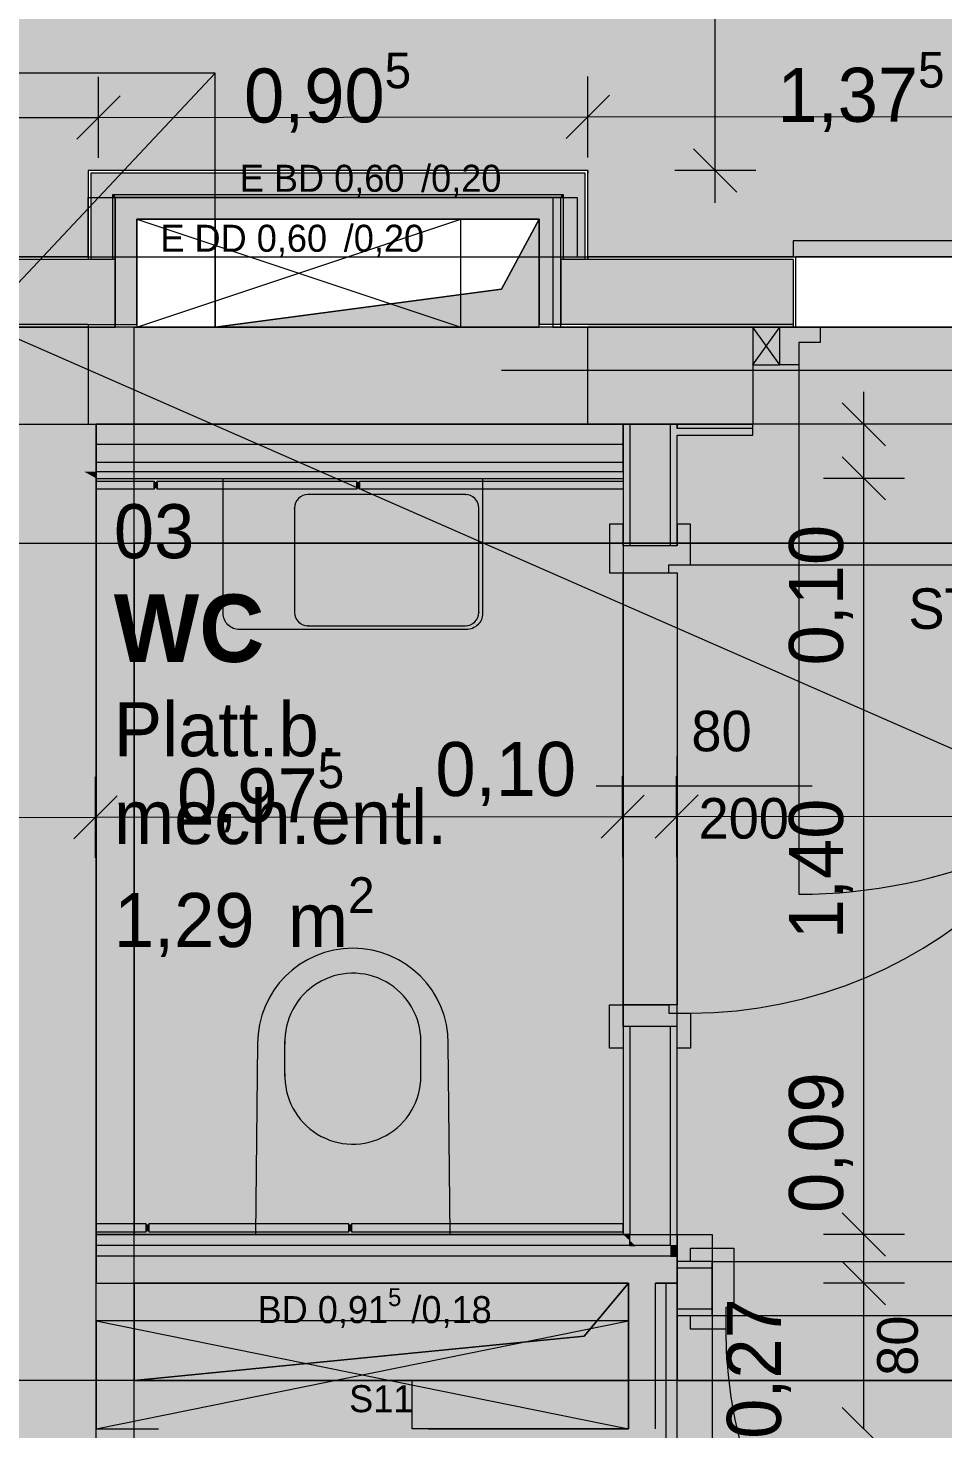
# Model space of a CAD drawing. Header units: metres. Extents: x -3.9 to 83, y -38 to 6.2.
# Drawn here: x 9.924 to 11.617, y -25.96 to -23.366 of the extents above; entities that cross this region are included whole.
import ezdxf

# ---------------------------------------------------------------- set-up
doc = ezdxf.new("R2010")
doc.units = ezdxf.units.M
doc.header["$MEASUREMENT"] = 0
for name, pattern in [('Achse', [0.004, 0.002, -0.001, 0, -0.001]), ('Punkt 1_1', [0.075, 0.025, -0.05]), ('Strichlinie eng', [0.002, 0.0015, -0.0005]), ('Untersicht', [0.001, 0.0005, -0.0005])]:
    doc.linetypes.add(name, pattern=pattern)
for name, color, linetype in [('0._EG PP_2_000 Achsraster', 7, 'Continuous'), ('0._EG PP_2_110 Wand Aussen', 7, 'Continuous'), ('0._EG PP_2_112 Wand Aussen - Schachtwände', 7, 'Continuous'), ('0._EG PP_2_120 Wand Innen tragend', 7, 'Continuous'), ('0._EG PP_2_130 Wand Innen', 7, 'Continuous'), ('0._EG PP_2_135 Wand Vorsatzschale', 7, 'Continuous'), ('0._EG PP_2_170 Schachtwände', 7, 'Continuous'), ('0._EG PP_2_210 Decke', 7, 'Continuous'), ('0._EG PP_2_220 Bodenaufbau', 7, 'Continuous'), ('0._EG PP_2_221 Bodenaufbau - Abdichtung', 7, 'Continuous'), ('0._EG PP_2_221 Bodenaufbau - Terrassenbelag', 7, 'Continuous'), ('0._EG PP_2_250 Träger Unterzug', 7, 'Continuous'), ('0._EG PP_2_270 Deckendurchbruchsymbol', 7, 'Continuous'), ('0._EG PP_2_540 Sanitäreinrichtung', 7, 'Continuous'), ('0._EG PP_2_550 Fliesen', 7, 'Continuous'), ('0._EG PP_2_810 Raum', 7, 'Continuous'), ('0._EG PP_2_950 Polierplan Bemaßung', 7, 'Continuous')]:
    doc.layers.add(name, color=color, linetype=linetype)
doc.styles.add('ERSTELLTER_STIL_10', font='')
doc.styles.add('ERSTELLTER_STIL_2', font='')
doc.styles.get('ERSTELLTER_STIL_10').set_extended_font_data('Eurostile', bold=True)
doc.styles.get('ERSTELLTER_STIL_2').set_extended_font_data('Eurostile')

msp = doc.modelspace()

# ---------------------------------------------------------------- hatches: boundary and pattern name
at = {"layer": '0._EG PP_2_110 Wand Aussen', "linetype": 'Continuous', "lineweight": 13, "true_color": 0xff6400}
for points in [[(10.035, -23.795), (9.87, -23.795), (9.87, -23.915), (10.035, -23.915)], [(10.04, -23.915), (10.04, -23.795), (10.035, -23.795), (10.035, -23.915)], [(10.08, -23.915), (10.08, -23.795), (10.04, -23.795), (10.04, -23.915)], [(10.085, -23.915), (10.085, -23.795), (10.08, -23.795), (10.08, -23.915)], [(10.91, -23.795), (10.91, -23.915), (10.915, -23.915), (10.915, -23.795)], [(10.915, -23.795), (10.915, -23.915), (10.955, -23.915), (10.955, -23.795)], [(10.955, -23.795), (10.955, -23.915), (10.96, -23.915), (10.96, -23.795)], [(10.96, -23.795), (10.96, -23.915), (11.34, -23.915), (11.34, -23.795)]]:
    msp.add_hatch(color=30, dxfattribs=at).paths.add_polyline_path(points)
at = {"layer": '0._EG PP_2_110 Wand Aussen', "linetype": 'Continuous', "lineweight": 0, "true_color": 0x373737}
for points in [[(10.035, -23.915), (9.87, -23.915), (9.87, -23.92), (10.035, -23.92)], [(10.96, -23.92), (11.265, -23.92), (11.34, -23.92), (11.34, -23.915), (10.96, -23.915)]]:
    msp.add_hatch(color=250, dxfattribs=at).paths.add_polyline_path(points)
at = {"layer": '0._EG PP_2_110 Wand Aussen', "linetype": 'Continuous', "lineweight": 13, "true_color": 0x3f7f02}
for points in [[(10.035, -23.92), (9.87, -23.92), (9.87, -24.1), (10.035, -24.1)], [(10.035, -24.1), (10.96, -24.1), (10.96, -23.92), (10.035, -23.92)], [(10.96, -23.92), (10.96, -24.1), (11.265, -24.1), (11.265, -23.99), (11.265, -23.92)]]:
    msp.add_hatch(color=76, dxfattribs=at).paths.add_polyline_path(points)
at = {"layer": '0._EG PP_2_112 Wand Aussen - Schachtwände', "linetype": 'Continuous', "lineweight": 13, "true_color": 0xff6400}
for points in [[(10.08, -23.675), (10.04, -23.635), (10.04, -23.675)], [(10.08, -23.635), (10.04, -23.635), (10.08, -23.675)], [(10.08, -23.635), (10.08, -23.675), (10.915, -23.675), (10.915, -23.635)], [(10.915, -23.675), (10.955, -23.675), (10.955, -23.635)], [(10.915, -23.635), (10.915, -23.675), (10.955, -23.635)], [(10.08, -23.795), (10.08, -23.675), (10.04, -23.675), (10.04, -23.795)], [(10.915, -23.675), (10.915, -23.795), (10.955, -23.795), (10.955, -23.675)]]:
    msp.add_hatch(color=30, dxfattribs=at).paths.add_polyline_path(points)
at = {"layer": '0._EG PP_2_112 Wand Aussen - Schachtwände', "linetype": 'Continuous', "lineweight": 0, "true_color": 0x373737}
for points in [[(10.085, -23.68), (10.08, -23.675), (10.08, -23.68)], [(10.085, -23.675), (10.08, -23.675), (10.085, -23.68)], [(10.085, -23.795), (10.085, -23.68), (10.08, -23.68), (10.08, -23.795)], [(10.085, -23.68), (10.91, -23.68), (10.91, -23.675), (10.085, -23.675)], [(10.91, -23.68), (10.915, -23.68), (10.915, -23.675)], [(10.91, -23.68), (10.915, -23.675), (10.91, -23.675)], [(10.91, -23.68), (10.91, -23.795), (10.915, -23.795), (10.915, -23.68)]]:
    msp.add_hatch(color=250, dxfattribs=at).paths.add_polyline_path(points)
at = {"layer": '0._EG PP_2_112 Wand Aussen - Schachtwände', "linetype": 'Continuous', "lineweight": 13, "true_color": 0xb85600}
for points in [[(10.125, -23.72), (10.085, -23.68), (10.085, -23.72)], [(10.125, -23.68), (10.085, -23.68), (10.125, -23.72)], [(10.125, -23.72), (10.87, -23.72), (10.87, -23.68), (10.125, -23.68)], [(10.87, -23.72), (10.91, -23.72), (10.91, -23.68)], [(10.87, -23.72), (10.91, -23.68), (10.87, -23.68)], [(10.085, -23.72), (10.085, -23.915), (10.125, -23.915), (10.125, -23.72)], [(10.87, -23.72), (10.87, -23.915), (10.91, -23.915), (10.91, -23.72)]]:
    msp.add_hatch(color=32, dxfattribs=at).paths.add_polyline_path(points)
at = {"layer": '0._EG PP_2_120 Wand Innen tragend', "linetype": 'Continuous', "lineweight": 13, "true_color": 0x3f7f02}
for points in [[(9.87, -24.1), (9.9375, -24.1375), (10.05, -24.1375), (10.05, -24.1)], [(10.05, -25.87), (10.05, -24.2), (9.87, -24.1), (9.87, -25.87)], [(10.05, -24.1375), (9.9375, -24.1375), (10.0275, -24.1875), (10.05, -24.1875)], [(10.0275, -24.1875), (10.05, -24.2), (10.05, -24.1875)], [(9.87, -26.05), (10.05, -26.05), (9.87, -25.87)], [(9.87, -25.87), (10.05, -26.05), (10.05, -25.87)]]:
    msp.add_hatch(color=76, dxfattribs=at).paths.add_polyline_path(points)
at = {"layer": '0._EG PP_2_130 Wand Innen', "linetype": 'Continuous', "lineweight": 13, "true_color": 0xfb02fe}
for points in [[(11.0375, -24.1), (11.025, -24.1), (11.025, -24.325), (11.0375, -24.325)], [(11.1125, -24.1), (11.1125, -24.325), (11.125, -24.325), (11.125, -24.1)], [(11.125, -24.12), (11.265, -24.12), (11.265, -24.1075), (11.125, -24.1075)], [(11.025, -25.6), (11.0375, -25.6), (11.0375, -25.215), (11.025, -25.215)], [(11.125, -25.215), (11.1125, -25.215), (11.1125, -25.62), (11.125, -25.62)], [(11.125, -25.65), (11.125, -25.6625), (11.19, -25.6625), (11.19, -25.65)], [(11.19, -25.7375), (11.125, -25.7375), (11.125, -25.75), (11.19, -25.75)]]:
    msp.add_hatch(color=6, dxfattribs=at).paths.add_polyline_path(points)
at = {"layer": '0._EG PP_2_130 Wand Innen', "linetype": 'Continuous', "lineweight": 13, "true_color": 0xffaa00}
for points in [[(11.0375, -24.1), (11.0375, -24.325), (11.1125, -24.325), (11.1125, -24.1)], [(11.0375, -25.6113), (11.0473, -25.62), (11.1125, -25.62), (11.1125, -25.215), (11.0375, -25.215)], [(11.0375, -25.62), (11.0473, -25.62), (11.0375, -25.6113)], [(11.125, -25.6625), (11.125, -25.7375), (11.19, -25.7375), (11.19, -25.6625)]]:
    msp.add_hatch(color=40, dxfattribs=at).paths.add_polyline_path(points)
at = {"layer": '0._EG PP_2_130 Wand Innen', "linetype": 'Continuous', "lineweight": 0, "true_color": 0xffffff}
for points in [[(11.125, -24.325), (11.025, -24.325), (11.025, -25.215), (11.125, -25.215)], [(12.08, -25.75), (12.08, -25.65), (11.19, -25.65), (11.19, -25.75)]]:
    msp.add_hatch(color=7, dxfattribs=at).paths.add_polyline_path(points)
at = {"layer": '0._EG PP_2_135 Wand Vorsatzschale', "linetype": 'Continuous', "lineweight": 13, "true_color": 0xffaa00}
msp.add_hatch(color=40, dxfattribs=at).paths.add_polyline_path([(10.05, -24.1875), (11.025, -24.1875), (11.025, -24.1375), (10.05, -24.1375)])
at = {"layer": '0._EG PP_2_135 Wand Vorsatzschale', "linetype": 'Continuous', "lineweight": 13, "true_color": 0xfb02fe}
msp.add_hatch(color=6, dxfattribs=at).paths.add_polyline_path([(10.05, -24.2), (11.025, -24.2), (11.025, -24.1875), (10.05, -24.1875)])
at = {"layer": '0._EG PP_2_170 Schachtwände', "linetype": 'Continuous', "lineweight": 13, "true_color": 0xfb02fe}
for points in [[(11.0375, -25.6113), (11.025, -25.6), (10.05, -25.6), (10.05, -25.62), (11.0375, -25.62)], [(11.0473, -25.62), (10.05, -25.62), (10.05, -25.64), (11.0695, -25.64)], [(11.025, -25.6), (11.0375, -25.6113), (11.0375, -25.6)], [(11.0473, -25.62), (11.0695, -25.64), (11.1125, -25.64), (11.1125, -25.62)], [(11.1125, -25.62), (11.1125, -25.64), (11.125, -25.64), (11.125, -25.62)], [(11.105, -26.01), (11.105, -25.69), (11.085, -25.69), (11.085, -26.01)], [(11.125, -26.03), (11.125, -25.69), (11.105, -25.69), (11.105, -26.03)]]:
    msp.add_hatch(color=6, dxfattribs=at).paths.add_polyline_path(points)
at = {"layer": '0._EG PP_2_170 Schachtwände', "linetype": 'Continuous', "lineweight": 13, "true_color": 0xffaa00}
for points in [[(11.0695, -25.64), (10.05, -25.64), (10.05, -25.69), (11.125, -25.69)], [(11.0695, -25.64), (11.1125, -25.6788), (11.1125, -25.64)], [(11.1125, -25.6788), (11.125, -25.69), (11.125, -25.64), (11.1125, -25.64)], [(11.085, -25.96), (11.085, -25.69), (11.035, -25.69), (11.035, -25.96)]]:
    msp.add_hatch(color=40, dxfattribs=at).paths.add_polyline_path(points)
at = {"layer": '0._EG PP_2_210 Decke', "linetype": 'Continuous', "lineweight": 0, "true_color": 0x060c00}
msp.add_hatch(color=98, dxfattribs=at).paths.add_polyline_path([(12.865, -23.92), (9.87, -23.92), (9.87, -26.27), (15.211, -26.27), (14.8684, -23.92)])
at = {"layer": '0._EG PP_2_221 Bodenaufbau - Terrassenbelag', "linetype": 'Continuous', "lineweight": 0, "true_color": 0x111111}
msp.add_hatch(color=250, dxfattribs=at).paths.add_polyline_path([(6.92, -20.735), (5.435, -20.735), (5.435, -23.7911), (10.035, -23.79), (10.035, -23.63), (10.96, -23.63), (10.96, -23.79), (12.335, -23.7912), (12.335, -22.56), (12.065, -22.56), (12.065, -21.0987), (10.845, -21.0987), (10.845, -22.29), (6.92, -22.29)])
at = {"layer": '0._EG PP_2_250 Träger Unterzug', "linetype": 'Continuous', "lineweight": 0, "true_color": 0x0f1f00}
msp.add_hatch(color=88, dxfattribs=at).paths.add_polyline_path([(11.035, -25.87), (10.635, -25.87), (10.635, -25.96), (11.035, -25.96)])
at = {"layer": '0._EG PP_2_270 Deckendurchbruchsymbol', "linetype": 'Continuous', "lineweight": 0}
for points in [[(10.27, -23.92), (10.87, -23.92), (10.87, -23.72), (10.8, -23.85)], [(10.12, -25.87), (11.035, -25.87), (11.035, -25.69), (10.953, -25.788)]]:
    msp.add_hatch(color=8, dxfattribs=at).paths.add_polyline_path(points)
at = {"layer": '0._EG PP_2_550 Fliesen', "linetype": 'Continuous', "lineweight": 0, "true_color": 0x00b9ff}
for points in [[(10.05, -24.17), (10.05, -25.6), (11.025, -25.6), (11.025, -25.345), (11.025, -24.455), (11.025, -24.17)], [(11.025, -25.175), (11.125, -25.175), (11.125, -24.375), (11.025, -24.375)]]:
    msp.add_hatch(color=140, dxfattribs=at).paths.add_polyline_path(points)
at = {"layer": '0._EG PP_2_550 Fliesen', "linetype": 'Continuous', "lineweight": 0, "true_color": 0x3b3b3b}
for points in [[(10.1625, -24.2175), (10.1625, -24.2075), (10.1575, -24.2075), (10.1575, -24.2175)], [(10.5375, -24.2175), (10.5375, -24.2075), (10.5325, -24.2075), (10.5325, -24.2175)], [(10.1475, -25.5825), (10.1425, -25.5825), (10.1425, -25.5925), (10.1475, -25.5925)], [(10.5225, -25.5825), (10.5175, -25.5825), (10.5175, -25.5925), (10.5225, -25.5925)]]:
    msp.add_hatch(color=250, dxfattribs=at).paths.add_polyline_path(points)

# ---------------------------------------------------------------- linework, layer by layer
at = {"layer": '0._EG PP_2_000 Achsraster', "color": 5, "linetype": 'Achse', "lineweight": 0, "ltscale": 1000}
msp.add_line((-1.5, -24), (21, -24), dxfattribs=at)
at = {"layer": '0._EG PP_2_110 Wand Aussen', "color": 7, "linetype": 'Continuous', "lineweight": 13, "ltscale": 1000}
for p, q in [((12.34, -23.76), (11.34, -23.76)), ((11.34, -23.76), (11.34, -23.79)), ((10.035, -23.795), (9.87, -23.795)), ((11.34, -23.795), (10.96, -23.795)), ((11.34, -23.79), (11.345, -23.79)), ((11.34, -23.79), (11.345, -23.79)), ((11.34, -23.795), (11.34, -23.92)), ((11.345, -23.92), (11.345, -23.79)), ((11.345, -23.92), (11.345, -23.79)), ((10.035, -23.915), (9.87, -23.915)), ((11.34, -23.915), (10.96, -23.915)), ((11.34, -23.92), (11.265, -23.92)), ((11.315, -23.99), (11.265, -23.92)), ((11.265, -23.99), (11.315, -23.92)), ((11.34, -23.92), (11.265, -23.92)), ((11.34, -23.92), (11.265, -23.92)), ((11.34, -23.92), (11.345, -23.92)), ((11.35, -23.99), (11.35, -24.97))]:
    msp.add_line(p, q, dxfattribs=at)
at = {"layer": '0._EG PP_2_110 Wand Aussen', "color": 7, "linetype": 'Punkt 1_1', "lineweight": 13, "ltscale": 1000}
for p, q in [((12.335, -23.79), (11.345, -23.79)), ((12.415, -24.1), (11.265, -24.1))]:
    msp.add_line(p, q, dxfattribs=at)
at = {"layer": '0._EG PP_2_110 Wand Aussen', "color": 7, "linetype": 'Continuous', "lineweight": 18, "ltscale": 1000}
for p, q in [((10.035, -23.92), (9.87, -23.92)), ((11.265, -23.92), (10.96, -23.92)), ((11.265, -23.92), (11.265, -23.99)), ((11.265, -23.92), (11.265, -23.99)), ((11.265, -23.92), (11.265, -23.99)), ((12.34, -23.92), (11.34, -23.92)), ((11.265, -23.99), (11.265, -24.1)), ((11.265, -23.99), (11.265, -24.1))]:
    msp.add_line(p, q, dxfattribs=at)
at = {"layer": '0._EG PP_2_110 Wand Aussen', "color": 8, "linetype": 'Continuous', "lineweight": 13, "ltscale": 1000}
for p, q in [((11.315, -23.92), (11.39, -23.92)), ((11.315, -23.99), (11.315, -23.92)), ((11.39, -23.92), (11.39, -23.9485)), ((11.39, -23.9485), (11.35, -23.9485)), ((11.35, -23.9485), (11.35, -23.99)), ((11.35, -23.99), (11.315, -23.99))]:
    msp.add_line(p, q, dxfattribs=at)
at = {"layer": '0._EG PP_2_110 Wand Aussen', "color": 7, "linetype": 'Continuous', "lineweight": 13, "ltscale": 1000, "flags": 128}
for points in [[(10.035, -23.79), (9.87, -23.79)], [(10.035, -23.79), (10.035, -23.795)], [(11.34, -23.79), (10.96, -23.79)], [(10.96, -23.79), (10.96, -23.795)], [(10.035, -23.915), (10.035, -24.1)]]:
    msp.add_lwpolyline(points, dxfattribs=at)
at = {"layer": '0._EG PP_2_110 Wand Aussen', "color": 7, "linetype": 'Continuous', "lineweight": 18, "ltscale": 1000, "flags": 128}
for points in [[(10.96, -23.92), (10.035, -23.92)], [(10.035, -23.92), (10.035, -24.1)], [(10.96, -24.1), (10.96, -23.92)], [(9.87, -24.1), (10.035, -24.1)], [(10.035, -24.1), (10.96, -24.1)], [(10.96, -24.1), (11.265, -24.1)]]:
    msp.add_lwpolyline(points, dxfattribs=at)
at = {"layer": '0._EG PP_2_110 Wand Aussen', "color": 7, "linetype": 'Continuous', "lineweight": 13, "ltscale": 1000, "flags": 128}
msp.add_lwpolyline([(11.315, -23.92), (11.265, -23.92), (11.265, -23.99), (11.315, -23.99)], close=True, dxfattribs=at)
at = {"layer": '0._EG PP_2_110 Wand Aussen', "color": 7, "linetype": 'Continuous', "lineweight": 13, "ltscale": 1000}
msp.add_arc((11.35, -23.99), 0.98, 270, 0, dxfattribs=at)
at = {"layer": '0._EG PP_2_112 Wand Aussen - Schachtwände', "color": 7, "linetype": 'Continuous', "lineweight": 13, "ltscale": 1000}
for p, q in [((10.04, -23.635), (10.04, -23.675)), ((10.08, -23.635), (10.04, -23.635)), ((10.04, -23.635), (10.04, -23.675)), ((10.915, -23.635), (10.08, -23.635)), ((10.955, -23.635), (10.915, -23.635)), ((10.955, -23.675), (10.955, -23.635)), ((10.955, -23.675), (10.955, -23.635)), ((10.04, -23.675), (10.04, -23.795)), ((10.08, -23.675), (10.08, -23.68)), ((10.085, -23.675), (10.08, -23.675)), ((10.08, -23.675), (10.08, -23.68)), ((10.08, -23.68), (10.08, -23.795)), ((10.91, -23.675), (10.085, -23.675)), ((10.085, -23.68), (10.085, -23.72)), ((10.125, -23.68), (10.085, -23.68)), ((10.085, -23.68), (10.085, -23.72)), ((10.87, -23.68), (10.125, -23.68)), ((10.91, -23.68), (10.87, -23.68)), ((10.915, -23.675), (10.91, -23.675)), ((10.91, -23.72), (10.91, -23.68)), ((10.91, -23.72), (10.91, -23.68)), ((10.915, -23.68), (10.915, -23.675)), ((10.915, -23.68), (10.915, -23.675)), ((10.915, -23.795), (10.915, -23.68)), ((10.955, -23.795), (10.955, -23.675)), ((10.085, -23.72), (10.085, -23.795)), ((10.91, -23.795), (10.91, -23.72)), ((10.04, -23.795), (10.035, -23.795)), ((10.04, -23.795), (10.035, -23.795)), ((10.08, -23.795), (10.04, -23.795)), ((10.08, -23.795), (10.04, -23.795)), ((10.085, -23.795), (10.08, -23.795)), ((10.085, -23.795), (10.08, -23.795)), ((10.085, -23.915), (10.085, -23.795)), ((10.085, -23.915), (10.085, -23.795)), ((10.915, -23.795), (10.91, -23.795)), ((10.91, -23.795), (10.91, -23.915)), ((10.915, -23.795), (10.91, -23.795)), ((10.91, -23.795), (10.91, -23.915)), ((10.955, -23.795), (10.915, -23.795)), ((10.955, -23.795), (10.915, -23.795)), ((10.96, -23.795), (10.955, -23.795)), ((10.96, -23.795), (10.955, -23.795))]:
    msp.add_line(p, q, dxfattribs=at)
at = {"layer": '0._EG PP_2_112 Wand Aussen - Schachtwände', "color": 7, "linetype": 'Continuous', "lineweight": 13, "ltscale": 1000, "flags": 128}
for points in [[(10.035, -23.63), (10.035, -23.635)], [(10.96, -23.63), (10.035, -23.63)], [(10.035, -23.635), (10.035, -23.795)], [(10.96, -23.63), (10.96, -23.635)], [(10.96, -23.795), (10.96, -23.635)], [(10.125, -23.72), (10.87, -23.72)], [(10.125, -23.915), (10.125, -23.72)], [(10.87, -23.72), (10.87, -23.915)], [(10.035, -23.915), (10.04, -23.915)], [(10.04, -23.915), (10.08, -23.915)], [(10.08, -23.915), (10.085, -23.915)], [(10.085, -23.915), (10.125, -23.915)], [(10.91, -23.915), (10.87, -23.915)], [(10.915, -23.915), (10.91, -23.915)], [(10.955, -23.915), (10.915, -23.915)], [(10.96, -23.915), (10.955, -23.915)]]:
    msp.add_lwpolyline(points, dxfattribs=at)
at = {"layer": '0._EG PP_2_120 Wand Innen tragend', "color": 7, "linetype": 'Continuous', "lineweight": 18, "ltscale": 1000, "flags": 128}
msp.add_lwpolyline([(10.05, -26.05), (10.05, -24.2)], dxfattribs=at)
at = {"layer": '0._EG PP_2_130 Wand Innen', "color": 7, "linetype": 'Continuous', "lineweight": 18, "ltscale": 1000}
for p, q in [((11.0375, -24.1), (11.0375, -24.325)), ((11.1125, -24.325), (11.1125, -24.1)), ((11.265, -24.1075), (11.125, -24.1075)), ((11.0375, -24.325), (11.025, -24.325)), ((11.0375, -24.325), (11.025, -24.325)), ((11.0375, -24.325), (11.025, -24.325)), ((11.1125, -24.325), (11.0375, -24.325)), ((11.1125, -24.325), (11.0375, -24.325)), ((11.1125, -24.325), (11.0375, -24.325)), ((11.125, -24.325), (11.1125, -24.325)), ((11.125, -24.325), (11.1125, -24.325)), ((11.125, -24.325), (11.1125, -24.325)), ((11.0375, -25.215), (11.025, -25.215)), ((11.0375, -25.215), (11.025, -25.215)), ((11.0375, -25.215), (11.025, -25.215)), ((11.0375, -25.215), (11.0375, -25.6)), ((11.1125, -25.215), (11.0375, -25.215)), ((11.1125, -25.215), (11.0375, -25.215)), ((11.1125, -25.215), (11.0375, -25.215)), ((11.1125, -25.62), (11.1125, -25.215)), ((11.125, -25.215), (11.1125, -25.215)), ((11.125, -25.215), (11.1125, -25.215)), ((11.125, -25.215), (11.1125, -25.215)), ((11.0375, -25.6), (11.025, -25.6)), ((11.0375, -25.6), (11.025, -25.6)), ((11.0375, -25.6113), (11.0375, -25.6)), ((11.0375, -25.6113), (11.0375, -25.6)), ((11.1125, -25.62), (11.0473, -25.62)), ((11.1125, -25.62), (11.0473, -25.62)), ((11.1125, -25.62), (11.125, -25.62)), ((11.1125, -25.62), (11.125, -25.62)), ((11.1125, -25.64), (11.0695, -25.64)), ((11.1125, -25.64), (11.125, -25.64)), ((11.19, -25.6625), (11.19, -25.65)), ((11.19, -25.6625), (11.19, -25.65)), ((11.19, -25.6625), (11.19, -25.65)), ((11.19, -25.6625), (11.125, -25.6625)), ((11.19, -25.7375), (11.19, -25.6625)), ((11.19, -25.7375), (11.19, -25.6625)), ((11.19, -25.7375), (11.19, -25.6625)), ((11.125, -25.7375), (11.19, -25.7375)), ((11.19, -25.75), (11.19, -25.7375)), ((11.19, -25.75), (11.19, -25.7375)), ((11.19, -25.75), (11.19, -25.7375))]:
    msp.add_line(p, q, dxfattribs=at)
at = {"layer": '0._EG PP_2_130 Wand Innen', "color": 8, "linetype": 'Continuous', "lineweight": 13, "ltscale": 1000}
for p, q in [((11.025, -24.285), (11, -24.285)), ((11, -24.285), (11, -24.375)), ((11.025, -24.325), (11.025, -24.285)), ((11.15, -24.285), (11.125, -24.285)), ((11.125, -24.285), (11.125, -24.325)), ((11.15, -24.36), (11.15, -24.285)), ((11.125, -24.325), (11.025, -24.325)), ((11, -24.375), (11.11, -24.375)), ((11.11, -24.375), (11.11, -24.36)), ((11.11, -24.36), (11.15, -24.36)), ((11, -25.175), (11.11, -25.175)), ((11, -25.255), (11, -25.175)), ((11.11, -25.175), (11.11, -25.19)), ((11.11, -25.19), (11.15, -25.19)), ((11.15, -25.19), (11.15, -25.255)), ((11.125, -25.215), (11.025, -25.215)), ((11.025, -25.215), (11.025, -25.255)), ((11.125, -25.255), (11.125, -25.215)), ((11.025, -25.255), (11, -25.255)), ((11.15, -25.255), (11.125, -25.255)), ((11.15, -25.65), (11.15, -25.625)), ((11.15, -25.625), (11.23, -25.625)), ((11.23, -25.625), (11.23, -25.735)), ((11.19, -25.65), (11.15, -25.65)), ((11.19, -25.75), (11.19, -25.65)), ((11.15, -25.775), (11.15, -25.75)), ((11.15, -25.75), (11.19, -25.75)), ((11.23, -25.735), (11.215, -25.735)), ((11.215, -25.735), (11.215, -25.775)), ((11.215, -25.775), (11.15, -25.775))]:
    msp.add_line(p, q, dxfattribs=at)
at = {"layer": '0._EG PP_2_130 Wand Innen', "color": 8, "linetype": 'Untersicht', "lineweight": 13, "ltscale": 1000}
for p, q in [((11.025, -25.215), (11.025, -24.325)), ((11.125, -25.215), (11.125, -24.325)), ((11.19, -25.65), (12.08, -25.65)), ((11.19, -25.75), (12.08, -25.75))]:
    msp.add_line(p, q, dxfattribs=at)
at = {"layer": '0._EG PP_2_130 Wand Innen', "color": 7, "linetype": 'Continuous', "lineweight": 13, "ltscale": 1000}
for p, q in [((11.15, -24.36), (11.98, -24.36)), ((11.375, -24.77), (10.975, -24.77))]:
    msp.add_line(p, q, dxfattribs=at)
at = {"layer": '0._EG PP_2_130 Wand Innen', "color": 7, "linetype": 'Continuous', "lineweight": 18, "ltscale": 1000, "flags": 128}
for points in [[(11.0375, -24.1), (11.025, -24.1)], [(11.025, -24.1), (11.025, -24.1875)], [(11.1125, -24.1), (11.0375, -24.1)], [(11.125, -24.1), (11.1125, -24.1)], [(11.125, -24.1075), (11.125, -24.1)], [(11.265, -24.1), (11.125, -24.1)], [(11.125, -24.1), (11.125, -24.1075)], [(11.125, -24.325), (11.125, -24.12)], [(11.125, -24.12), (11.265, -24.12)], [(11.265, -24.12), (11.265, -24.1)], [(11.025, -24.2), (11.025, -24.325)], [(11.025, -25.215), (11.025, -25.6)], [(11.125, -25.62), (11.125, -25.215)], [(11.125, -25.64), (11.125, -25.62)], [(11.125, -25.69), (11.125, -25.64)], [(11.19, -25.65), (11.125, -25.65)], [(11.125, -25.65), (11.125, -25.75)], [(11.125, -25.75), (11.19, -25.75)]]:
    msp.add_lwpolyline(points, dxfattribs=at)
at = {"layer": '0._EG PP_2_130 Wand Innen', "color": 7, "linetype": 'Continuous', "lineweight": 13, "ltscale": 1000}
for centre, start, end in [((11.15, -24.36), 270, 0), ((12.045, -25.775), 180, 270)]:
    msp.add_arc(centre, 0.83, start, end, dxfattribs=at)
at = {"layer": '0._EG PP_2_135 Wand Vorsatzschale', "color": 7, "linetype": 'Continuous', "lineweight": 18, "ltscale": 1000}
for p, q in [((10.05, -24.1375), (10.05, -24.1)), ((10.05, -24.1375), (10.05, -24.1)), ((10.05, -24.1875), (10.05, -24.1375)), ((10.05, -24.1875), (10.05, -24.1375)), ((11.025, -24.1375), (10.05, -24.1375)), ((10.05, -24.1875), (10.05, -24.2)), ((10.05, -24.1875), (10.05, -24.2)), ((10.05, -24.1875), (11.025, -24.1875))]:
    msp.add_line(p, q, dxfattribs=at)
at = {"layer": '0._EG PP_2_135 Wand Vorsatzschale', "color": 7, "linetype": 'Continuous', "lineweight": 18, "ltscale": 1000, "flags": 128}
for points in [[(9.87, -24.1), (10.05, -24.1)], [(11.025, -24.1), (10.05, -24.1)], [(11.025, -24.1375), (11.025, -24.1)], [(11.025, -24.1875), (11.025, -24.1375)], [(10.05, -24.2), (11.025, -24.2)]]:
    msp.add_lwpolyline(points, dxfattribs=at)
at = {"layer": '0._EG PP_2_170 Schachtwände', "color": 7, "linetype": 'Continuous', "lineweight": 18, "ltscale": 1000}
for p, q in [((11.0375, -25.62), (10.05, -25.62)), ((11.0375, -25.62), (11.0375, -25.6113)), ((11.0375, -25.62), (11.0375, -25.6113)), ((11.0375, -25.62), (11.0473, -25.62)), ((11.0375, -25.62), (11.0473, -25.62)), ((11.0695, -25.64), (10.05, -25.64)), ((11.085, -25.96), (11.085, -25.69)), ((11.105, -26.01), (11.105, -25.69))]:
    msp.add_line(p, q, dxfattribs=at)
at = {"layer": '0._EG PP_2_170 Schachtwände', "color": 7, "linetype": 'Continuous', "lineweight": 18, "ltscale": 1000, "flags": 128}
for points in [[(11.025, -25.6), (10.05, -25.6)], [(10.05, -25.6), (10.05, -25.62)], [(10.05, -25.62), (10.05, -25.64)], [(10.05, -25.64), (10.05, -25.69)], [(10.05, -25.69), (11.035, -25.69)], [(11.035, -25.69), (11.035, -25.96)], [(11.085, -25.69), (11.125, -25.69)], [(11.105, -25.69), (11.085, -25.69)], [(11.125, -25.69), (11.105, -25.69)], [(11.125, -26.03), (11.125, -25.69)]]:
    msp.add_lwpolyline(points, dxfattribs=at)
at = {"layer": '0._EG PP_2_210 Decke', "color": 8, "linetype": 'Continuous', "lineweight": 13, "ltscale": 1000, "flags": 128}
msp.add_lwpolyline([(0.1831, -14.47), (0.185, -14.9998), (0.185, -21.895), (3.305, -21.895), (3.305, -22.165), (4.905, -22.165), (4.905, -24.32), (7.875, -24.32), (7.875, -23.85), (9.87, -23.85), (9.87, -24.32), (13.0067, -24.32), (12.9484, -23.92), (12.865, -23.92), (12.865, -21.895), (18.7604, -21.895), (18.7621, -21.495), (18.7694, -20.4274), (14.6603, -20.4274), (15.32, -17.3819), (15.32, -14.87), (15.32, -14.47)], close=True, dxfattribs=at)
at = {"layer": '0._EG PP_2_210 Decke', "color": 7, "linetype": 'Continuous', "lineweight": 13, "ltscale": 1000, "true_color": 0xf4f4f4, "flags": 128}
for points in [[(5.305, -21.495), (0.1844, -21.495), (0.1967, -31.38), (9.535, -31.38), (9.535, -30.88), (12.385, -30.88), (12.385, -29.98), (18.7258, -29.98), (18.7621, -21.495), (12.465, -21.495), (12.465, -24.32), (13.0067, -24.32), (13.2326, -25.87), (9.875, -25.87), (7.875, -25.87), (7.875, -23.92), (5.305, -23.92)], [(7.625, -26.27), (10.12, -26.27), (10.12, -23.92), (10.27, -23.92), (10.27, -23.45), (7.475, -23.45), (7.475, -24.32), (7.625, -24.32)], [(12.865, -23.92), (9.87, -23.92), (9.87, -26.27), (15.211, -26.27), (14.8684, -23.92)]]:
    msp.add_lwpolyline(points, close=True, dxfattribs=at)
at = {"layer": '0._EG PP_2_220 Bodenaufbau', "color": 7, "linetype": 'Continuous', "lineweight": 13, "ltscale": 1000, "true_color": 0xf4f4f4, "flags": 128}
for points in [[(0.1846, -14.87), (0.185, -21.495), (5.305, -21.495), (5.305, -23.92), (7.875, -23.92), (7.875, -23.81), (9.895, -23.81), (9.895, -23.92), (10.085, -23.92), (10.085, -23.68), (10.895, -23.68), (10.895, -23.92), (12.465, -23.92), (12.465, -21.495), (18.4632, -21.495), (18.4737, -19.8717), (14.5965, -19.8717), (15.14, -17.3627), (15.14, -14.87)], [(0.1853, -15.07), (0.185, -14.9998), (0.185, -21.365), (5.435, -21.365), (5.435, -23.79), (7.875, -23.79), (7.875, -23.85), (9.875, -23.85), (9.875, -23.79), (10.035, -23.79), (10.035, -23.68), (10.94, -23.68), (10.94, -23.79), (12.335, -23.79), (12.335, -21.365), (18.463, -21.365), (18.4871, -17.7847), (14.9872, -17.7847), (15.08, -17.3563), (15.08, -14.87), (13.61, -14.87), (13.61, -15.07)], [(12.285, -15.07), (12.285, -19.54), (5.435, -19.54), (5.435, -23.79), (7.875, -23.79), (7.875, -23.85), (9.875, -23.85), (9.875, -23.79), (12.335, -23.79), (12.335, -21.295), (13.635, -21.295), (13.635, -16.59), (15.08, -16.59), (15.08, -15.07)], [(0.3646, -21.675), (0.3765, -31.2), (9.355, -31.2), (9.355, -30.7), (12.205, -30.7), (12.205, -29.8), (18.5466, -29.8), (18.5814, -21.675), (12.645, -21.675), (12.645, -24.1), (10.05, -24.1), (10.05, -25.6), (11.19, -25.6), (11.19, -26.05), (7.695, -26.05), (7.695, -24.1), (5.125, -24.1), (5.125, -21.675)], [(11.005, -24.32), (10.12, -24.32), (10.12, -25.6), (11.125, -25.6), (11.125, -25.87), (13.2326, -25.87), (13.0067, -24.32)]]:
    msp.add_lwpolyline(points, close=True, dxfattribs=at)
at = {"layer": '0._EG PP_2_221 Bodenaufbau - Abdichtung', "color": 171, "linetype": 'Untersicht', "lineweight": 13, "ltscale": 1000, "true_color": 0x6c6cff, "flags": 128}
for points in [[(10.085, -23.68), (10.085, -23.92)], [(10.91, -23.68), (10.085, -23.68)], [(10.91, -23.92), (10.91, -23.68)], [(10.085, -23.92), (9.91, -23.92)], [(12.465, -23.92), (10.91, -23.92)]]:
    msp.add_lwpolyline(points, dxfattribs=at)
at = {"layer": '0._EG PP_2_221 Bodenaufbau - Terrassenbelag', "color": 7, "linetype": 'Continuous', "lineweight": 18, "ltscale": 1000, "flags": 128}
for points in [[(10.035, -23.63), (10.035, -23.79)], [(10.96, -23.63), (10.035, -23.63)], [(10.96, -23.79), (10.96, -23.63)], [(10.035, -23.79), (5.435, -23.7911)], [(12.335, -23.7912), (10.96, -23.79)]]:
    msp.add_lwpolyline(points, dxfattribs=at)
at = {"layer": '0._EG PP_2_250 Träger Unterzug', "color": 7, "linetype": 'Continuous', "lineweight": 18, "ltscale": 1000, "flags": 128}
for points in [[(10.635, -25.96), (10.635, -25.87)], [(10.635, -25.87), (11.035, -25.87)], [(11.035, -25.87), (11.035, -25.96)], [(11.035, -25.96), (10.635, -25.96)]]:
    msp.add_lwpolyline(points, dxfattribs=at)
at = {"layer": '0._EG PP_2_270 Deckendurchbruchsymbol', "color": 7, "linetype": 'Strichlinie eng', "lineweight": 13, "ltscale": 1000}
for p, q in [((10.125, -23.92), (10.725, -23.72)), ((10.125, -23.72), (10.725, -23.92)), ((10.05, -25.96), (11.035, -25.76)), ((10.05, -25.76), (11.035, -25.96))]:
    msp.add_line(p, q, dxfattribs=at)
at = {"layer": '0._EG PP_2_270 Deckendurchbruchsymbol', "color": 7, "linetype": 'Strichlinie eng', "lineweight": 13, "ltscale": 1000, "flags": 128}
for points in [[(10.725, -23.92), (10.725, -23.72), (10.125, -23.72), (10.125, -23.92)], [(11.035, -25.96), (11.035, -25.76), (10.05, -25.76), (10.05, -25.96)]]:
    msp.add_lwpolyline(points, close=True, dxfattribs=at)
at = {"layer": '0._EG PP_2_270 Deckendurchbruchsymbol', "color": 7, "linetype": 'Continuous', "lineweight": 13, "ltscale": 1000, "flags": 128}
for points in [[(10.8, -23.85), (10.87, -23.72), (10.27, -23.72), (10.27, -23.92)], [(10.27, -23.92), (10.87, -23.92), (10.87, -23.72), (10.8, -23.85)], [(10.953, -25.788), (11.035, -25.69), (10.12, -25.69), (10.12, -25.87)], [(10.12, -25.87), (11.035, -25.87), (11.035, -25.69), (10.953, -25.788)]]:
    msp.add_lwpolyline(points, close=True, dxfattribs=at)
at = {"layer": '0._EG PP_2_540 Sanitäreinrichtung', "color": 150, "linetype": 'Continuous', "lineweight": 13, "ltscale": 1000, "true_color": 0x0f7ffe}
for p, q in [((10.7332, -24.23), (10.4419, -24.23)), ((10.4169, -24.255), (10.4169, -24.4482)), ((10.7582, -24.4482), (10.7582, -24.255)), ((10.4419, -24.4732), (10.7332, -24.4732)), ((10.3992, -25.3069), (10.3992, -25.242)), ((10.6508, -25.3069), (10.6508, -25.242))]:
    msp.add_line(p, q, dxfattribs=at)
at = {"layer": '0._EG PP_2_540 Sanitäreinrichtung', "color": 150, "linetype": 'Continuous', "lineweight": 13, "ltscale": 1000, "true_color": 0x0f7ffe, "flags": 128}
for points in [[(10.285, -24.2), (10.765, -24.2), (10.765, -24.45, -0.414214), (10.735, -24.48), (10.315, -24.48, -0.414214), (10.285, -24.45)], [(10.345, -25.6), (10.705, -25.6), (10.7016, -25.2465, 0.999827), (10.3485, -25.2465)]]:
    msp.add_lwpolyline(points, format="xyb", close=True, dxfattribs=at)
at = {"layer": '0._EG PP_2_540 Sanitäreinrichtung', "color": 150, "linetype": 'Continuous', "lineweight": 13, "ltscale": 1000, "true_color": 0x0f7ffe}
for centre, radius, start, end in [((10.4419, -24.255), 0.025, 90, 180), ((10.7332, -24.255), 0.025, 0, 90), ((10.4419, -24.4482), 0.025, 180, 270), ((10.7332, -24.4482), 0.025, 270, 0), ((10.525, -25.2421), 0.1258, 0.0407, 182.4294), ((10.525, -25.3069), 0.1258, 177.5706, 359.9593)]:
    msp.add_arc(centre, radius, start, end, dxfattribs=at)
for p in [(10.7332, -24.23), (10.4169, -24.255), (10.7582, -24.4482), (10.4419, -24.4732)]:
    msp.add_point(p, dxfattribs=at)
at = {"layer": '0._EG PP_2_550 Fliesen', "color": 8, "linetype": 'Continuous', "lineweight": 13, "ltscale": 1000, "flags": 128}
for points in [[(10.05, -24.17), (11.025, -24.17), (11.025, -24.455), (11.025, -25.345), (11.025, -25.6), (10.05, -25.6)], [(11.025, -25.175), (11.025, -24.375), (11.125, -24.375), (11.125, -25.175)]]:
    msp.add_lwpolyline(points, close=True, dxfattribs=at)
at = {"layer": '0._EG PP_2_550 Fliesen', "color": 7, "linetype": 'Continuous', "lineweight": 13, "ltscale": 1000, "flags": 128}
for points in [[(10.05, -24.22), (10.05, -24.205), (10.1575, -24.205), (10.1575, -24.22)], [(10.1625, -24.22), (10.1625, -24.205), (10.5325, -24.205), (10.5325, -24.22)], [(10.5375, -24.22), (10.5375, -24.205), (11.025, -24.205), (11.025, -24.22)], [(10.05, -25.58), (10.05, -25.595), (10.1425, -25.595), (10.1425, -25.58)], [(10.1475, -25.58), (10.1475, -25.595), (10.5175, -25.595), (10.5175, -25.58)], [(10.5225, -25.58), (10.5225, -25.595), (11.025, -25.595), (11.025, -25.58)]]:
    msp.add_lwpolyline(points, close=True, dxfattribs=at)
at = {"layer": '0._EG PP_2_550 Fliesen', "color": 7, "linetype": 'Continuous', "lineweight": 18, "ltscale": 1000, "flags": 128}
for points in [[(10.1625, -24.2175), (10.1575, -24.2175), (10.1575, -24.2075), (10.1625, -24.2075)], [(10.5375, -24.2175), (10.5325, -24.2175), (10.5325, -24.2075), (10.5375, -24.2075)], [(10.1475, -25.5825), (10.1425, -25.5825), (10.1425, -25.5925), (10.1475, -25.5925)], [(10.5225, -25.5825), (10.5175, -25.5825), (10.5175, -25.5925), (10.5225, -25.5925)]]:
    msp.add_lwpolyline(points, close=True, dxfattribs=at)
at = {"layer": '0._EG PP_2_950 Polierplan Bemaßung', "color": 6, "linetype": 'Continuous', "lineweight": 13, "ltscale": 1000, "true_color": 0xfb02fe}
for p, q in [((11.1955, -23.63), (11.1955, -22.52)), ((10.0543, -23.6069), (10.0541, -23.4569)), ((10.96, -23.6058), (10.9598, -23.4558)), ((10.0942, -23.4918), (10.0143, -23.5719)), ((10.9999, -23.4907), (10.92, -23.5708)), ((9.7143, -23.5323), (10.0542, -23.5319)), ((10.0542, -23.5319), (10.9599, -23.5308)), ((10.9599, -23.5308), (12.3349, -23.529)), ((11.1555, -23.59), (11.2355, -23.67)), ((11.2705, -23.63), (11.1205, -23.63)), ((11.1955, -23.69), (11.1955, -23.63)), ((11.4707, -24.1), (11.4707, -24.04)), ((11.5107, -24.14), (11.4307, -24.06)), ((11.5457, -24.1), (11.3957, -24.1)), ((11.4707, -24.2), (11.4707, -24.1)), ((11.4307, -24.16), (11.5107, -24.24)), ((11.5457, -24.2), (11.3957, -24.2)), ((11.4707, -25.6), (11.4707, -24.2)), ((10.0486, -24.9026), (10.0484, -24.7526)), ((11.0243, -24.9013), (11.0241, -24.7513)), ((11.1243, -24.9012), (11.1241, -24.7512)), ((10.0885, -24.7875), (10.0086, -24.8676)), ((11.0642, -24.7863), (10.9843, -24.8664)), ((11.1642, -24.7862), (11.0843, -24.8663)), ((11.1242, -24.8262), (15.6211, -24.8206)), ((9.689, -24.828), (10.0485, -24.8276)), ((10.0485, -24.8276), (11.0242, -24.8263)), ((11.0242, -24.8263), (11.1242, -24.8262)), ((11.4307, -25.56), (11.5107, -25.64)), ((11.5457, -25.6), (11.3957, -25.6)), ((11.4707, -25.69), (11.4707, -25.6)), ((11.4307, -25.65), (11.5107, -25.73)), ((11.5457, -25.69), (11.3957, -25.69)), ((11.4707, -25.96), (11.4707, -25.69)), ((11.4307, -25.92), (11.5107, -26))]:
    msp.add_line(p, q, dxfattribs=at)
at = {"layer": '0._EG PP_2_950 Polierplan Bemaßung', "color": 76, "linetype": 'Continuous', "lineweight": 13, "ltscale": 1000, "true_color": 0x3f7f02}
for p, q in [((7.625, -26.27), (10.27, -23.45)), ((9.855, -23.92), (15.211, -26.27))]:
    msp.add_line(p, q, dxfattribs=at)

# ---------------------------------------------------------------- texts
at = {"layer": '0._EG PP_2_110 Wand Aussen', "color": 7, "linetype": 'Continuous', "lineweight": 13, "insert": (12.1022, -24.4926), "char_height": 0.075, "attachment_point": 9, "style": 'ERSTELLTER_STIL_2'}
msp.add_mtext('\\A1;{\\pqr;\\pt0;\\fEurostile|b0|i0|c0|p0;\\W1.000000;STUK +1,97}', dxfattribs=at)
at = {"layer": '0._EG PP_2_130 Wand Innen', "color": 7, "linetype": 'Continuous', "lineweight": 13, "char_height": 0.075, "attachment_point": 9, "style": 'ERSTELLTER_STIL_2'}
for s, insert in [('\\A1;{\\pqr;\\pt0;\\fEurostile|b0|i0|c0|p0;\\W1.000000;80}', (11.263, -24.7064)), ('\\A1;{\\pqr;\\pt0;\\fEurostile|b0|i0|c0|p0;\\W1.000000;200}', (11.332, -24.868))]:
    msp.add_mtext(s, dxfattribs=dict(at, insert=insert))
at = {"layer": '0._EG PP_2_130 Wand Innen', "color": 7, "linetype": 'Continuous', "lineweight": 13, "insert": (11.5714, -25.75), "char_height": 0.075, "attachment_point": 9, "rotation": 90, "style": 'ERSTELLTER_STIL_2'}
msp.add_mtext('\\A1;{\\pqr;\\pt0;\\fEurostile|b0|i0|c0|p0;\\W1.000000;80}', dxfattribs=at)
at = {"layer": '0._EG PP_2_270 Deckendurchbruchsymbol', "color": 1, "linetype": 'Continuous', "lineweight": 0, "char_height": 0.05, "style": 'ERSTELLTER_STIL_2'}
for s, insert, attachment_point in [('\\A1;{\\pqc;\\pt0;\\fEurostile|b0|i0|c0|p0;\\W1.000000;E BD 0,60\\fEurostile|b0|i0|c0|p0;\\W1.000000;\\A1{\\H.66x;\\S^  ;}\\fEurostile|b0|i0|c0|p0;\\W1.000000; /0,20\\fEurostile|b0|i0|c0|p0;\\W1.000000;\\A1{\\H.66x;\\S^  ;}\\fEurostile|b0|i0|c0|p0;\\W1.000000;\\fEurostile|b0|i0|c0|p0;\\W1.000000;\\A1{\\H.66x;\\S^  ;}}', (10.57, -23.6841), 8), ('\\A1;{\\pqc;\\pt0;\\fEurostile|b0|i0|c0|p0;\\W1.000000;E DD 0,60\\fEurostile|b0|i0|c0|p0;\\W1.000000;\\A1{\\H.66x;\\S^  ;}\\fEurostile|b0|i0|c0|p0;\\W1.000000; /0,20\\fEurostile|b0|i0|c0|p0;\\W1.000000;\\A1{\\H.66x;\\S^  ;}\\fEurostile|b0|i0|c0|p0;\\W1.000000;\\fEurostile|b0|i0|c0|p0;\\W1.000000;\\A1{\\H.66x;\\S^  ;}}', (10.425, -23.7951), 8), ('\\A1;{\\pqc;\\pt0;\\fEurostile|b0|i0|c0|p0;\\W1.000000;BD 0,91\\fEurostile|b0|i0|c0|p0;\\W1.000000;\\A1{\\H.66x;\\S5^  ;}\\fEurostile|b0|i0|c0|p0;\\W1.000000; /0,18\\fEurostile|b0|i0|c0|p0;\\W1.000000;\\A1{\\H.66x;\\S^  ;}\\fEurostile|b0|i0|c0|p0;\\W1.000000;\\fEurostile|b0|i0|c0|p0;\\W1.000000;\\A1{\\H.66x;\\S^  ;}}', (10.5775, -25.7786), 8), ('\\A1;{\\pqc;\\pt0;\\fEurostile|b0|i0|c0|p0;\\W1.000000;S11}', (10.5775, -25.8789), 2)]:
    msp.add_mtext(s, dxfattribs=dict(at, insert=insert, attachment_point=attachment_point))
at = {"layer": '0._EG PP_2_810 Raum', "color": 7, "linetype": 'Continuous', "lineweight": 13, "attachment_point": 1}
for s, insert, char_height, style in [('\\A1;{\\pql;\\pt0;\\fEurostile|b0|i0|c0|p0;\\W1.000000;03}', (10.0827, -24.2479), 0.1, 'ERSTELLTER_STIL_2'), ('\\A1;{\\pql;\\pt0;\\fEurostile|b1|i0|c0|p0;\\W1.000000;WC}', (10.0827, -24.415), 0.125, 'ERSTELLTER_STIL_10'), ('\\A1;{\\pql;\\pt0;\\fEurostile|b0|i0|c0|p0;\\W1.000000;Platt.b.}', (10.0827, -24.6145), 0.1, 'ERSTELLTER_STIL_2'), ('\\A1;{\\pql;\\pt0;\\fEurostile|b0|i0|c0|p0;\\W1.000000;mech.entl.}', (10.0827, -24.777), 0.1, 'ERSTELLTER_STIL_2'), ('\\A1;{\\pql;\\pt0,0.05;\\fEurostile|b0|i0|c0|p0;\\W1.000000;1,29\\fEurostile|b0|i0|c0|p0;\\W1.000000;\\A1{\\H.66x;\\S^  ;}\\fEurostile|b0|i0|c0|p0;\\W1.000000; m\\fEurostile|b0|i0|c0|p0;\\W1.000000;\\A1{\\H.66x;\\S2^  ;}}', (10.0827, -24.9385), 0.1, 'ERSTELLTER_STIL_2')]:
    msp.add_mtext(s, dxfattribs=dict(at, insert=insert, char_height=char_height, style=style))
at = {"layer": '0._EG PP_2_950 Polierplan Bemaßung', "color": 6, "linetype": 'Continuous', "lineweight": 13, "true_color": 0xfb02fe, "char_height": 0.1, "attachment_point": 7, "rotation": 0.0714, "style": 'ERSTELLTER_STIL_2'}
for s, insert in [('\\A1;{\\pql;\\fEurostile|b0|i0|c0|p0;\\W1.000000;0,90\\fEurostile|b0|i0|c0|p0;\\W1.000000;\\A1{\\H.66x;\\S5^  ;}}', (10.3236, -23.5705)), ('\\A1;{\\pql;\\fEurostile|b0|i0|c0|p0;\\W1.000000;1,37\\fEurostile|b0|i0|c0|p0;\\W1.000000;\\A1{\\H.66x;\\S5^  ;}}', (11.3107, -23.5693)), ('\\A1;{\\pql;\\fEurostile|b0|i0|c0|p0;\\W1.000000;0,97\\fEurostile|b0|i0|c0|p0;\\W1.000000;\\A1{\\H.66x;\\S5^  ;}}', (10.1997, -24.8663))]:
    msp.add_mtext(s, dxfattribs=dict(at, insert=insert))
at = {"layer": '0._EG PP_2_950 Polierplan Bemaßung', "color": 6, "linetype": 'Continuous', "lineweight": 13, "true_color": 0xfb02fe, "char_height": 0.1, "width": 0.306373, "attachment_point": 7, "style": 'ERSTELLTER_STIL_2'}
for s, insert, rotation in [('\\A1;{\\pql;\\fEurostile|b0|i0|c0|p0;\\W1.000000;0,10}', (11.4507, -24.5464), 90), ('\\A1;{\\pql;\\fEurostile|b0|i0|c0|p0;\\W1.000000;0,10}', (10.6778, -24.8068), 0.0714), ('\\A1;{\\pql;\\fEurostile|b0|i0|c0|p0;\\W1.000000;1,40}', (11.4507, -25.0532), 90), ('\\A1;{\\pql;\\fEurostile|b0|i0|c0|p0;\\W1.000000;0,09}', (11.4507, -25.56), 90), ('\\A1;{\\pql;\\fEurostile|b0|i0|c0|p0;\\W1.000000;0,27}', (11.3357, -25.9782), 90)]:
    msp.add_mtext(s, dxfattribs=dict(at, insert=insert, rotation=rotation))

doc.saveas('drawing.dxf')
